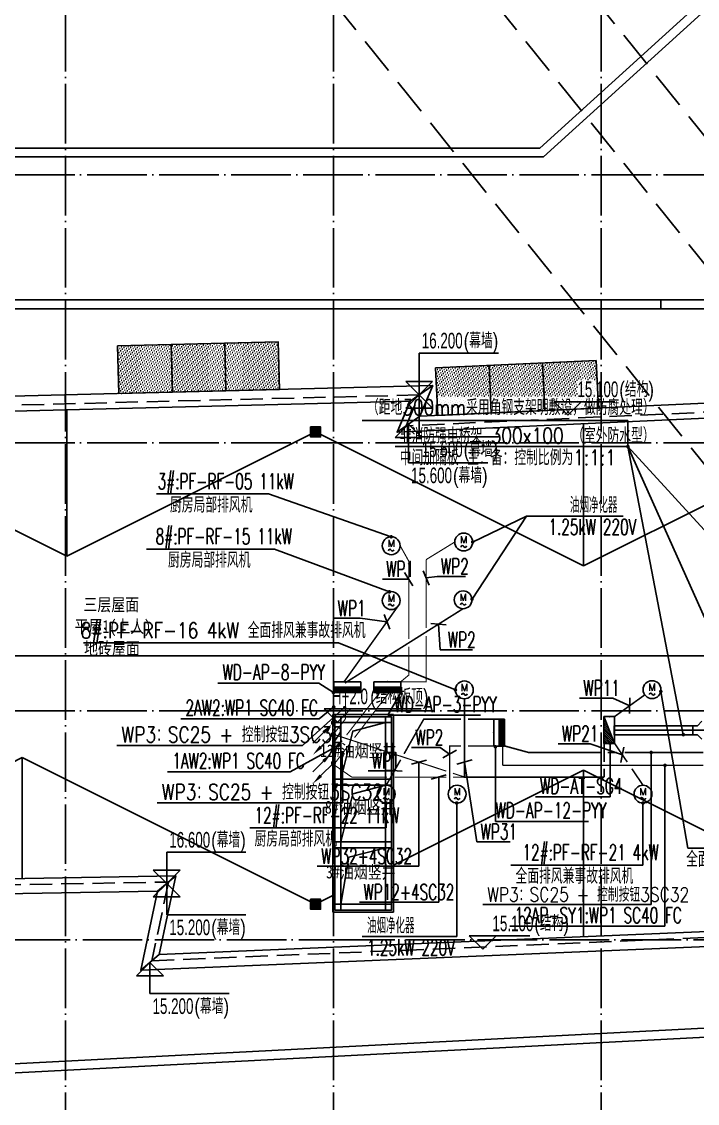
# Model space of a CAD drawing. Extents: x -233336 to 840473, y -28113 to 330904.
# Drawn here: x 48927 to 71627, y 261813 to 298146 of the extents above; entities that cross this region are included whole.
import ezdxf
from ezdxf.enums import TextEntityAlignment as Align
from ezdxf.xclip import XClip

# ---------------------------------------------------------------- set-up
doc = ezdxf.new("R2010")
doc.units = 0
doc.header["$LTSCALE"] = 1000
doc.header["$XCLIPFRAME"] = 2
doc.linetypes.add('104-14# 核心筒$0$DOTE', pattern=[2.42, 2, -0.2, 0.02, -0.2])
doc.linetypes.add('X-104 14#平面$0$DASH', pattern=[0.35, 0.25, -0.1])
doc.layers.get('0').update_dxf_attribs({"linetype": 'CONTINUOUS'})
for name, color, linetype in [('104-14# 核心筒$0$A_AXIS-轴线', 8, '104-14# 核心筒$0$DOTE'), ('CABLETRAY', 130, 'CONTINUOUS'), ('CABLETRAY_DIM', 80, 'CONTINUOUS'), ('CABLETRAY_DOTE', 160, 'CONTINUOUS'), ('DIM-动力', 80, 'CONTINUOUS'), ('DIM-箱柜', 80, 'CONTINUOUS'), ('EQUIP-动力', 80, 'CONTINUOUS'), ('EQUIP-箱柜', 80, 'CONTINUOUS'), ('LWIRE', 80, 'CONTINUOUS'), ('WIRE-动力', 50, 'CONTINUOUS'), ('X-104 14#平面$0$01-标注_标高', 8, 'CONTINUOUS'), ('X-104 14#平面$0$02-TEXT_标注', 9, 'CONTINUOUS'), ('X-104 14#平面$0$A-C_玻璃幕墙', 8, 'CONTINUOUS'), ('X-104 14#平面$0$A-O_分水线', 8, 'CONTINUOUS'), ('X-104 14#平面$0$A-O_屋面', 8, 'CONTINUOUS'), ('X-104 14#平面$0$A-SUR_保温', 8, 'CONTINUOUS'), ('X-104 14#平面$0$A-TECH_结构', 8, 'CONTINUOUS'), ('X-104 14#平面$0$A_STR-砌块墙', 7, 'CONTINUOUS'), ('X-104 14#平面$0$A_STR-砼柱', 8, 'CONTINUOUS'), ('X-104 14#平面$0$DUCT-新风管立管', 3, 'CONTINUOUS'), ('X-104 14#平面$0$EH_玻璃', 8, 'CONTINUOUS'), ('修改桥架规格', 6, 'CONTINUOUS')]:
    doc.layers.add(name, color=color, linetype=linetype)
doc.layers.add('X-104 14#平面$0$04-不打印_辅助线', color=8, linetype='CONTINUOUS', plot=False)
doc.styles.add('_TCH_DIM', font='ROMANS2', dxfattribs={"width": 0.8, "bigfont": 'HZDF2'})
doc.styles.add('_TCH_LABEL', font='COMPLEX', dxfattribs={"bigfont": 'GBCBIG'})
doc.styles.add('_TEL_DIM', font='ROMANS2', dxfattribs={"width": 0.8, "height": 3.5, "bigfont": 'HZDF2'})
doc.styles.get("Standard").update_dxf_attribs({"font": 'GBENOR', "bigfont": 'GBCBIG'})
doc.styles.add('X-104 14#平面$0$_TCH_DIM', font='ros.shx', dxfattribs={"width": 0.8, "bigfont": 'jd.shx'})
doc.styles.add('X-104 14#平面$0$Standard', font='STXIHEI.TTF', dxfattribs={"width": 0.8})

# ---------------------------------------------------------------- blocks, each defined once
blk = doc.blocks.new('$equip$00001811')
blk.add_circle((0, 0), 0.5)
for centre, radius, start, end in [((-0.073, -0.273), 0.0768, 17.22719, 184.21643), ((0.073, -0.227), 0.0769, 197.25914, 5.11794)]:
    blk.add_arc(centre, radius, start, end)
at = {"color": 7, "style": '_TEL_DIM'}
blk.add_attdef('$TEXT$', text='', height=0.4, dxfattribs=at).set_placement((0.001, 0.137), align=Align.MIDDLE_CENTER)
at = {"color": 7, "style": '_TEL_DIM', "flags": 1}
blk.add_attdef('A', text='', height=0.00002, dxfattribs=at).set_placement((0, 0), align=Align.MIDDLE_CENTER)
blk = doc.blocks.new('104-14# 核心筒')
at = {"layer": '104-14# 核心筒$0$A_AXIS-轴线'}
for p, q in [((50400, 317833.6), (50400, 259754.9)), ((59400, 317833.6), (59400, 259754.9)), ((68400, 317833.6), (68400, 259754.9)), ((-9370.1, 293000), (120259.9, 293000)), ((-9370.1, 284000), (120259.9, 284000)), ((-9370.1, 275000), (120259.9, 275000)), ((-9520, 267300), (59400, 267300)), ((59400, 267300), (120259.9, 267300))]:
    blk.add_line(p, q, dxfattribs=at)
blk = doc.blocks.new('X-104 14#平面$0$0000')
for p, q in [((9050, 11159), (700, 15334)), ((17400, 15334), (9050, 11159)), ((26400, 10834), (17400, 15334)), ((26400, 10834), (35400, 15334)), ((450, 7817), (27000, 7817)), ((27000, 7817), (42800, 7817)), ((7550, 4396), (700, 971)), ((17400, -529), (7550, 4396))]:
    blk.add_line(p, q)
for points in [[(9050, 11159), (9050, 16081)], [(26400, 10834), (26400, 15612)], [(7550, 4396), (7550, 332)], [(26400, 3971), (20020, 781)], [(26400, 3971), (35400, -529)], [(26400, -1620), (26400, 3971)], [(17980, -239), (17400, -529)]]:
    blk.add_lwpolyline(points)
blk = doc.blocks.new('X-104 14#平面$0$jtkjuyriuy')
h = blk.add_hatch()
h.set_pattern_fill('ANSI31', color=8, scale=30, angle=45)
h.set_pattern_definition([(90, (0, 0), (-47.625, 1e-14), [])])
h.paths.add_polyline_path([(-138, 138), (138, 138), (138, -138), (-138, -138)])
for points in [[(-168, 168), (168, 168), (168, -168), (-168, -168)], [(-138, 138), (138, 138), (138, -138), (-138, -138)]]:
    blk.add_lwpolyline(points, close=True)
at = {"layer": 'X-104 14#平面$0$04-不打印_辅助线'}
for p, q in [((-168, 0), (168, 0)), ((0, 168), (0, -168))]:
    blk.add_line(p, q, dxfattribs=at)
blk = doc.blocks.new('X-104 14#平面$0$ddddllll')
at = {"layer": 'X-104 14#平面$0$A-O_分水线'}
for p in [(34500, 15034), (34500, -829)]:
    blk.add_blockref('X-104 14#平面$0$jtkjuyriuy', p, dxfattribs=at)
blk = doc.blocks.new('X-104 14#平面$0$000003333')
for centre in [(58800, 284363), (58800, 268500)]:
    blk.add_circle(centre, 50)
blk = doc.blocks.new('_FZHK')
blk.add_lwpolyline([(-0.5, -0.5), (0.5, -0.5), (0.5, 0.5), (-0.5, 0.5)], close=True)
blk = doc.blocks.new('X-104 14#平面')
at = {"layer": 'X-104 14#平面$0$EH_玻璃'}
h = blk.add_hatch(dxfattribs=at)
h.set_pattern_fill('DOTS', color=256, scale=50, angle=45)
h.paths.add_polyline_path([(52191.7, 285654.1), (52151.3, 287253.6), (57549.6, 287389.7), (57590, 285790.2)])
h = blk.add_hatch(dxfattribs=at)
h.set_pattern_fill('DOTS', color=256, scale=50, angle=45)
h.set_pattern_definition([(45, (-16183.24, -736.73), (-28.0633, 84.189901), [0, -79.375])])
h.paths.add_polyline_path([(62833.7, 286516.8), (68228.1, 286762.4), (68300.9, 285164.1), (62906.5, 284918.5)])
at = {"layer": 'X-104 14#平面$0$01-标注_标高'}
for p, q in [((62282.8, 285608.6), (62282.8, 287012)), ((62282.8, 287012), (64942.3, 287012)), ((62282.8, 285608.6), (61832.8, 286058.6)), ((61832.8, 286058.6), (62732.8, 286058.6)), ((62282.8, 285608.6), (62732.8, 286058.6)), ((62282.8, 285608.6), (61832.8, 285158.6)), ((62282.8, 285608.6), (62732.8, 285158.6)), ((62282.8, 285608.6), (62282.8, 284205.2)), ((67270.2, 284926.5), (66820.2, 285376.5)), ((66820.2, 285376.5), (68855, 285376.5)), ((67270.2, 284926.5), (67720.2, 285376.5)), ((61832.8, 285158.6), (62732.8, 285158.6)), ((61924.4, 284623.6), (61474.4, 284173.6)), ((61924.4, 284623.6), (62374.4, 284173.6)), ((61924.4, 284623.6), (61924.4, 283325.6)), ((61474.4, 284173.6), (62374.4, 284173.6)), ((62282.8, 284205.2), (64942.3, 284205.2)), ((61924.4, 283325.6), (64583.9, 283325.6)), ((59538.4, 274613.1), (59088.4, 275063.1)), ((59088.4, 275063.1), (62344.4, 275063.1)), ((59538.4, 274613.1), (59988.4, 275063.1)), ((53800.9, 269195.2), (53800.9, 270245.2)), ((53800.9, 270245.2), (56460.4, 270245.2)), ((53800.9, 269195.2), (53350.9, 269645.2)), ((53350.9, 269645.2), (54250.9, 269645.2)), ((53800.9, 269195.2), (54250.9, 269645.2)), ((53800.9, 269195.2), (53350.9, 268745.2)), ((53800.9, 269195.2), (54250.9, 268745.2)), ((53800.9, 269195.2), (53800.9, 268145.2)), ((53350.9, 268745.2), (54250.9, 268745.2)), ((53800.9, 268145.2), (56460.4, 268145.2)), ((64416.2, 266988.5), (63966.2, 267438.5)), ((63966.2, 267438.5), (66001, 267438.5)), ((64416.2, 266988.5), (64866.2, 267438.5)), ((53238.2, 266548), (52788.2, 266098)), ((53238.2, 266548), (53688.2, 266098)), ((53238.2, 266548), (53238.2, 265498)), ((52788.2, 266098), (53688.2, 266098)), ((53238.2, 265498), (55897.7, 265498))]:
    blk.add_line(p, q, dxfattribs=at)
at = {"layer": 'X-104 14#平面$0$02-TEXT_标注', "linetype": 'X-104 14#平面$0$DASH', "ltscale": 5}
for points in [[(63675.9, 304510.3), (87000, 275450)], [(58275.9, 300210.3), (81600, 271150)], [(63675.9, 300210.3), (87000, 271150)]]:
    blk.add_lwpolyline(points, dxfattribs=at)
at = {"layer": 'X-104 14#平面$0$A-C_玻璃幕墙'}
for points in [[(52191.7, 285654.1), (52151.3, 287253.6), (57549.6, 287389.7), (57590, 285790.2), (52191.7, 285654.1)], [(53991.1, 285699.5), (53950.8, 287299)], [(55790.5, 285744.9), (55750.2, 287344.3)], [(66502.7, 285082.2), (66430, 286680.6)], [(64704.6, 285000.4), (64631.8, 286598.7)]]:
    blk.add_lwpolyline(points, dxfattribs=at)
blk.add_lwpolyline([(68228.1, 286762.4), (62833.7, 286516.8), (62906.5, 284918.5), (68300.9, 285164.1)], close=True, dxfattribs=at)
at = {"layer": 'X-104 14#平面$0$A-O_屋面'}
for p, q in [((62307.5, 284891.2), (61541.2, 284355.8)), ((53549.7, 266811.2), (52926.6, 266284.7))]:
    blk.add_line(p, q, dxfattribs=at)
for points in [[(82349.8, 264577.4), (83499.8, 267565.9), (52926.6, 266284.7), (53491, 268939.8), (17309.3, 268308.2), (22065.4, 284894.6), (62738.3, 285920), (62307.5, 284891.2), (92265.6, 286255.1), (99426.9, 312025), (120741.8, 306094.6), (117562.9, 278400.5), (119297.3, 278014.5), (109062.3, 262867.9), (82417.6, 264753.6)], [(61978.8, 285400.7), (62738.3, 285920)], [(53491, 268939.8), (54110.7, 269450.7)]]:
    blk.add_lwpolyline(points, dxfattribs=at)
blk.add_lwpolyline([(83126.9, 265204.7), (108809.6, 263387.1), (118471.8, 277685.9), (117014.8, 278010.2), (120196.4, 305727.4), (99774.7, 311409.3), (92650.5, 285772.1), (61541.2, 284355.8), (61978.8, 285400.7), (22444.8, 284404), (17976.2, 268819.9), (54110.7, 269450.7), (53549.7, 266811.2), (84240.1, 268097.3)], close=True, dxfattribs=at)
at = {"layer": 'X-104 14#平面$0$A-O_屋面', "ltscale": 5}
for points in [[(733.1, 290311.6), (145.5, 290436.5), (881.7, 293900), (66340.6, 293900), (83503.2, 309479.7), (87317.1, 308418.6), (85626.8, 302343.3), (85337.7, 302423.7), (86947.6, 308210), (83582.3, 309146.3), (66456.4, 293600), (1124.6, 293600), (501.3, 290667.5), (795.4, 290605)], [(95099.4, 296471), (95018.9, 296182), (89162.1, 297811.5), (77269.5, 288500), (70400, 288500), (70400, 288800), (77166, 288800), (89096.5, 298141.2)], [(5790.4, 276559.6), (8392.2, 288800), (70400, 288800), (70400, 288500), (8635.1, 288500), (6083.8, 276497.2)], [(2660.3, 277224.9), (-2631.9, 278349.8), (-6009.8, 262458.3), (40178.1, 264474.9), (39845.1, 262383.6), (83828.3, 264653.8), (82417.6, 264753.6), (82467.7, 264883.9), (40199.6, 262702.3), (40532.1, 264790.6), (-5635.8, 262774.9), (-2400.9, 277994), (2597.9, 276931.4)]]:
    blk.add_lwpolyline(points, close=True, dxfattribs=at)
blk.add_lwpolyline([(95099.4, 296471), (89096.5, 298141.2), (77166, 288800), (8392.2, 288800), (5790.4, 276559.6), (2660.3, 277224.9), (-2631.9, 278349.8), (-6009.8, 262458.3), (40178.1, 264474.9), (39845.1, 262383.6), (83828.3, 264653.8)], dxfattribs=at)
at = {"layer": 'X-104 14#平面$0$A-O_屋面', "color": 1}
blk.add_lwpolyline([(50405, 285108.9), (50392.4, 285608.8)], dxfattribs=at)
at = {"layer": 'X-104 14#平面$0$A-SUR_保温'}
for p, q in [((61420, 274870), (59380, 274870)), ((59380, 274870), (59380, 272600)), ((61420, 272600), (61420, 274870)), ((59380, 272600), (59380, 270500)), ((61420, 270500), (61420, 272600)), ((59380, 270500), (59380, 268230)), ((61420, 268230), (61420, 270500)), ((61420, 268230), (59380, 268230))]:
    blk.add_line(p, q, dxfattribs=at)
at = {"layer": 'X-104 14#平面$0$A-TECH_结构', "linetype": 'X-104 14#平面$0$DASH', "ltscale": 3}
blk.add_lwpolyline([(82843.2, 265024.2), (82843.2, 265024.2), (108910.7, 263179.4), (118802, 277817.3), (117234.1, 278166.3), (120414.6, 305874.3), (99635.5, 311655.6), (92496.6, 285965.3), (61847.8, 284570), (62282.6, 285608.4), (22293, 284600.3), (17709.4, 268615.2), (53862.8, 269246.3), (53300.5, 266600.6), (83944, 267884.8), (82843.2, 265024.2), (82843.2, 265024.2)], dxfattribs=at)
at = {"layer": 'X-104 14#平面$0$A_STR-砌块墙'}
for p, q in [((61150, 274800), (59650, 274800)), ((59450, 274600), (59450, 272700)), ((61150, 274600), (59650, 274600)), ((59650, 274600), (59650, 272700)), ((61150, 272700), (61150, 274600)), ((61350, 272700), (61350, 274600)), ((59450, 272500), (59450, 270600)), ((61150, 272700), (59650, 272700)), ((61150, 272500), (59650, 272500)), ((59650, 272500), (59650, 270600)), ((61150, 270600), (61150, 272500)), ((61350, 270600), (61350, 272500)), ((59450, 270400), (59450, 268500)), ((61150, 270600), (59650, 270600)), ((61150, 270400), (59650, 270400)), ((59650, 270400), (59650, 268500)), ((61150, 268500), (61150, 270400)), ((61350, 268500), (61350, 270400)), ((61150, 268500), (59650, 268500)), ((61150, 268300), (59650, 268300))]:
    blk.add_line(p, q, dxfattribs=at)
at = {"layer": 'X-104 14#平面$0$DUCT-新风管立管'}
for points in [[(61150, 274600), (59650, 274600), (59650, 272700), (61150, 272700), (61150, 274600), (60049.4, 274310.1), (59650, 272700)], [(61150, 272500), (59650, 272500), (59650, 270600), (61150, 270600), (61150, 272500), (60049.4, 272210.1), (59650, 270600)], [(61150, 270400), (59650, 270400), (59650, 268500), (61150, 268500), (61150, 270400), (59921.7, 270078), (59650, 268500)]]:
    blk.add_lwpolyline(points, dxfattribs=at)
ref = blk.add_blockref('104-14# 核心筒', (0, 0))
XClip(ref).set_block_clipping_path([(-38664.3623821461, -25500), (139216.5485069363, 330900)])
for name, p in [('X-104 14#平面$0$ddddllll', (24300, 269328.8)), ('X-104 14#平面$0$000003333', (0, 0))]:
    blk.add_blockref(name, p)
at = {"layer": 'X-104 14#平面$0$A-O_分水线'}
blk.add_blockref('X-104 14#平面$0$0000', (41400, 269028.8), dxfattribs=at)
at = {"layer": 'X-104 14#平面$0$A_STR-砼柱', "xscale": 200, "yscale": 200, "zscale": 200}
for p in [(59550, 274700, 3000), (61250, 274700, 3000), (59550, 272600, 3000), (61250, 272600, 3000), (59550, 270500, 3000), (61250, 270500, 3000), (59550, 268400, 3000), (61250, 268400, 3000)]:
    blk.add_blockref('_FZHK', p, dxfattribs=at)
at = {"layer": 'X-104 14#平面$0$01-标注_标高', "color": 7, "style": 'X-104 14#平面$0$_TCH_DIM'}
for s, height, width, p in [('16.200', 525, 0.64, (62369.3, 287169.5)), ('(幕墙)', 520.93, 0.8, (63776.3, 287169.5)), ('15.100', 525, 0.64, (67598, 285534)), ('(结构)', 520.93, 0.8, (69005, 285534)), ('15.600', 525, 0.64, (62369.3, 283522.7)), ('(幕墙)', 520.93, 0.8, (63776.3, 283522.7)), ('15.600', 525, 0.64, (62010.9, 282643.1)), ('(幕墙)', 520.93, 0.8, (63417.9, 282643.1)), ('(结构板顶)', 520.93, 0.8, (60637, 275220.6)), ('H+2.0', 525, 0.64, (59350, 275220.6)), ('16.600', 525, 0.64, (53887.4, 270402.7)), ('(幕墙)', 520.93, 0.8, (55294.4, 270402.7)), ('(结构)', 520.93, 0.8, (66151, 267596)), ('15.200', 525, 0.64, (53887.4, 267462.7)), ('(幕墙)', 520.93, 0.8, (55294.4, 267462.7)), ('15.100', 525, 0.64, (64744, 267596)), ('15.200', 525, 0.64, (53324.7, 264815.5)), ('(幕墙)', 520.93, 0.8, (54731.7, 264815.5))]:
    blk.add_text(s, height=height, dxfattribs=dict(at, width=width)).set_placement(p)
at = {"layer": 'X-104 14#平面$0$02-TEXT_标注', "style": 'X-104 14#平面$0$Standard', "width": 0.8}
for s, p in [('三层屋面', (51004.8, 278351.8)), ('平屋1(上人)', (50708.6, 277616.8)), ('地砖屋面', (51026.6, 276881.8)), ('12#油烟竖井', (58948.9, 273442.7)), ('8#油烟竖井', (59114.9, 271546.4)), ('3#油烟竖井', (59153.7, 269368.9))]:
    blk.add_text(s, height=428.14, dxfattribs=at).set_placement(p)
blk = doc.blocks.new('*X5')
at = {"color": 0}
for p, q in [((-250, 33), (-183, 100)), ((-250, 68), (-218, 100)), ((-247, 0), (-147, 100)), ((-212, 0), (-112, 100)), ((-177, 0), (-77, 100)), ((-141, 0), (-41, 100)), ((-106, 0), (-6, 100)), ((-71, 0), (29, 100)), ((-35, 0), (65, 100)), ((0, 0), (100, 100)), ((35, 0), (135, 100)), ((71, 0), (171, 100)), ((106, 0), (206, 100)), ((141, 0), (241, 100)), ((177, 0), (250, 73)), ((212, 0), (250, 38)), ((247, 0), (250, 3))]:
    blk.add_line(p, q, dxfattribs=at)
blk = doc.blocks.new('$equip$00001414')
for p, q in [((0.75, 0.6), (-0.75, 0.6)), ((-0.75, 0.6), (-0.75, 0)), ((-0.75, 0.3), (0.75, 0.3)), ((-0.75, 0), (0.75, 0)), ((0.75, 0), (0.75, 0.6))]:
    blk.add_line(p, q)
at = {"const_width": 0.3}
blk.add_lwpolyline([(-0.75, 0.15), (0.75, 0.15)], dxfattribs=at)
for p in [(-0.75, 0.3), (0, 0.6), (0, 0), (0.75, 0.3)]:
    blk.add_point(p)
at = {"xscale": 0.00300000000061118, "yscale": 0.00300000000061118, "zscale": 0.00300000000061118}
blk.add_blockref('*X5', (0, 0), dxfattribs=at)
at = {"style": '_TCH_LABEL', "flags": 9}
blk.add_attdef('A', (0, 0), '', height=0.00002, dxfattribs=at)
blk = doc.blocks.new('*X30')
at = {"color": 0}
for p, q in [((-247, 0), (-246, 2)), ((-212, 0), (-187, 25)), ((-177, 0), (-128, 49)), ((-141, 0), (-69, 72)), ((-106, 0), (-10, 96)), ((-71, 0), (49, 120)), ((-35, 0), (108, 143)), ((0, 0), (167, 167)), ((35, 0), (226, 190)), ((71, 0), (250, 179)), ((106, 0), (250, 144)), ((141, 0), (250, 109)), ((177, 0), (250, 73)), ((212, 0), (250, 38)), ((247, 0), (250, 3))]:
    blk.add_line(p, q, dxfattribs=at)
blk = doc.blocks.new('$equip$00001425')
for p, q in [((-0.75, 0), (0.75, 0.6)), ((0.75, 0.6), (-0.75, 0.6)), ((-0.75, 0.6), (-0.75, 0)), ((-0.75, 0), (0.75, 0)), ((0.75, 0), (0.75, 0.6))]:
    blk.add_line(p, q)
for p in [(-0.75, 0.3), (0, 0.6), (0, 0), (0.75, 0.3)]:
    blk.add_point(p)
blk.add_solid([(-0.75, 0), (0.75, 0), (0.75, 0.6)])
at = {"xscale": 0.00300000000061118, "yscale": 0.00300000000061118, "zscale": 0.00300000000061118}
blk.add_blockref('*X30', (0, 0), dxfattribs=at)
at = {"style": '_TCH_LABEL', "flags": 9}
blk.add_attdef('A', (0, 0), '', height=0.00002, dxfattribs=at)
blk = doc.blocks.new('$TelecSys$00000080')
for p, q in [((-0.7, -0.7), (0, 0)), ((0.104, 0.104), (0.104, 0.104)), ((-0.104, -0.104), (-0.104, -0.104))]:
    blk.add_line(p, q)
at = {"const_width": 0.142}
blk.add_lwpolyline([(0.071, 0, 1), (-0.071, 0, 1)], format="xyb", close=True, dxfattribs=at)
blk.add_solid([(-0.63, -0.77), (-0.77, -0.63), (-1.15, -1.15)])
at = {"width": 0.8, "flags": 9}
blk.add_attdef('A', (0, 0), '', height=0.00002, rotation=180, dxfattribs=at)
blk = doc.blocks.new('$TelecSys$00000081')
for p, q in [((0.104, 0.104), (0.104, 0.104)), ((-1.15, -1.15), (-0.55, -0.55)), ((-0.104, -0.104), (-0.104, -0.104))]:
    blk.add_line(p, q)
at = {"const_width": 0.142}
blk.add_lwpolyline([(0.071, 0, 1), (-0.071, 0, 1)], format="xyb", close=True, dxfattribs=at)
blk.add_solid([(-0.62, -0.48), (-0.48, -0.62), (-0.1, -0.1)])
at = {"width": 0.8, "flags": 9}
blk.add_attdef('A', (0, 0), '', height=0.00002, rotation=180, dxfattribs=at)

msp = doc.modelspace()

# ---------------------------------------------------------------- linework, layer by layer
at = {"layer": 'CABLETRAY'}
for p, q in [((68833.5, 274194.6), (68833.5, 274494.6)), ((68833.5, 274494.6), (71476.6, 274494.6)), ((71476.6, 274494.6), (71476.6, 274194.6)), ((71476.6, 274194.6), (71476.6, 274494.6)), ((71476.6, 274494.6), (71626.6, 274494.6)), ((71626.6, 274494.6), (71776.6, 274644.6)), ((71476.6, 274194.6), (68833.5, 274194.6)), ((71626.6, 274194.6), (71476.6, 274194.6)), ((71776.6, 274044.6), (71626.6, 274194.6))]:
    msp.add_line(p, q, dxfattribs=at)
at = {"layer": 'CABLETRAY_DIM'}
for p, q in [((69294, 284751.6), (60370.5, 284751.6)), ((69294, 283873.3), (69294, 284751.6)), ((69294, 283873.3), (61472.7, 283873.3)), ((73231.9, 279572.7), (69294, 283873.3)), ((71926.6, 278008.8), (69294, 283873.3)), ((71154.8, 274194.6), (69294, 283873.3))]:
    msp.add_line(p, q, dxfattribs=at)
at = {"layer": 'CABLETRAY_DIM', "const_width": 60}
for points in [[(69294, 283843.3, 1), (69294, 283903.3, 1)], [(71160.5, 274165.2, 1), (71149.1, 274224.1, 1)]]:
    msp.add_lwpolyline(points, format="xyb", close=True, dxfattribs=at)
at = {"layer": 'CABLETRAY_DOTE'}
for p in [(68833.5, 274344.6), (71926.6, 274344.6)]:
    msp.add_line(p, (71476.6, 274344.6), dxfattribs=at)
at = {"layer": 'DIM-动力', "color": 80}
for p, q in [((57215.7, 282283.9), (53463, 282283.9)), ((61343.5, 280842.3), (57215.7, 282283.9)), ((64056.7, 278748), (65883.2, 281540.4)), ((64077.3, 280666.7), (65883.2, 281540.4)), ((65883.2, 281540.4), (69134.7, 281540.4)), ((57422.3, 280432.3), (53123.6, 280432.3)), ((61283.1, 278993.9), (57422.3, 280432.3)), ((59572, 277280.9), (51006.4, 277280.9)), ((63499.4, 275700), (59572, 277280.9)), ((58911.6, 275928.2), (55520.1, 275928.2)), ((59400, 275612.3), (58911.6, 275928.2)), ((70398.4, 275649.6), (71309.1, 270387.3)), ((59411.7, 275128.2), (58925, 274733.5)), ((58925, 274733.5), (54274.9, 274733.5)), ((59578.6, 273844.9), (57945.4, 272950.1)), ((57945.4, 272950.1), (53833.1, 272950.1)), ((70538.7, 273167.2), (70538.7, 267763.9)), ((61175.3, 271900), (61175.3, 271064.1)), ((63542.3, 271900.3), (63542.3, 267414.4)), ((69800.4, 271900), (69800.4, 269818.9)), ((61175.3, 271064.1), (56594.3, 271064.1)), ((71309.1, 270387.3), (75312.1, 270387.3)), ((69800.4, 269818.9), (65355.6, 269818.9)), ((63542.3, 267414.4), (60370.2, 267414.4)), ((70538.7, 267763.9), (65331.7, 267763.9))]:
    msp.add_line(p, q, dxfattribs=at)
at = {"layer": 'DIM-动力'}
for p, q in [((62073.9, 279197.8), (61794.1, 279642)), ((62618.5, 279217.1), (62412.8, 279700.1)), ((61291.8, 277743.7), (61102.2, 278233.3)), ((62668.6, 277932.7), (63191.2, 277882.4)), ((69360.3, 275431.5), (69346.1, 274906.7)), ((63077.5, 273414.9), (63532, 273677.8)), ((69159.8, 273772.9), (69061.4, 273257.2)), ((63552.1, 273203.9), (64057.3, 273346.6)), ((61190, 273003.5), (61713.9, 272970.1))]:
    msp.add_line(p, q, dxfattribs=at)
at = {"layer": 'DIM-动力', "color": 80, "const_width": 60}
for points in [[(61371.8, 280832.5, 1), (61315.1, 280852.2, 1)], [(64050.3, 280653.6, 1), (64104.3, 280679.8, 1)], [(61311.2, 278983.4, 1), (61255, 279004.3, 1)], [(64040.3, 278722.9, 1), (64073.1, 278773.2, 1)], [(59425.2, 275596, 1), (59374.8, 275628.5, 1)], [(63527.2, 275688.8, 1), (63471.6, 275711.2, 1)], [(70393.2, 275679.2, 1), (70403.5, 275620.1, 1)], [(59435, 275147.1, 1), (59388.4, 275109.3, 1)], [(59604.9, 273859.3, 1), (59552.3, 273830.5, 1)], [(70538.7, 273197.2, 1), (70538.7, 273137.2, 1)], [(61175.3, 271930, 1), (61175.3, 271870, 1)], [(63542.3, 271930.3, 1), (63542.3, 271870.3, 1)], [(69800.4, 271930, 1), (69800.4, 271870, 1)]]:
    msp.add_lwpolyline(points, format="xyb", close=True, dxfattribs=at)
at = {"layer": 'DIM-动力'}
for points in [[(61934, 279419.9), (61045.9, 279419.9)], [(61934, 279419.9), (61934, 279419.9)], [(62515.7, 279458.6), (62881.7, 279512.2)], [(62881.7, 279512.2), (63839.4, 279512.2)], [(60301.9, 278106.8), (59413.7, 278106.8)], [(61197, 277988.5), (60301.9, 278106.8)], [(62929.9, 277907.5), (62989.8, 277046.1)], [(62989.8, 277046.1), (64070.3, 277046.1)], [(68787.1, 275426.2), (67667.2, 275426.2)], [(69353.2, 275169.1), (68787.1, 275426.2)], [(62983, 273764.4), (62025.4, 273764.4)], [(63304.7, 273546.3), (62983, 273764.4)], [(68029.1, 273894), (66946.1, 273894)], [(69110.6, 273515.1), (68029.1, 273894)], [(63804.7, 273275.2), (64215.6, 270598.2)], [(61452, 272986.8), (60563.8, 272986.8)], [(61452, 272986.8), (61452, 272986.8)], [(64215.6, 270598.2), (65335.5, 270598.2)]]:
    msp.add_lwpolyline(points, dxfattribs=at)
at = {"layer": 'DIM-箱柜'}
for p, q in [((61662.1, 275613.6), (61230.4, 274848.7)), ((61230.4, 274848.7), (64343.1, 274848.7)), ((64842.8, 273788.7), (64842.8, 271284.5)), ((68696.6, 273907.3), (68696.6, 272105.3)), ((68696.6, 272105.3), (66186.4, 272105.3)), ((64842.8, 271284.5), (67971.9, 271284.5))]:
    msp.add_line(p, q, dxfattribs=at)
at = {"layer": 'DIM-箱柜', "const_width": 60}
for points in [[(61676.9, 275639.8, 1), (61647.4, 275587.5, 1)], [(68696.6, 273937.3, 1), (68696.6, 273877.3, 1)], [(64842.8, 273818.7, 1), (64842.8, 273758.7, 1)]]:
    msp.add_lwpolyline(points, format="xyb", close=True, dxfattribs=at)
at = {"layer": 'WIRE-动力', "color": 50}
for points, const_width in [([(61643.5, 280542.3), (61934, 280020.1)], 37.5), ([(63477.3, 280666.7), (62515.7, 280075.7)], 37.5), ([(61934, 280020.1), (61934, 277414)], 37.5), ([(62515.7, 280075.7), (62515.7, 277779.9)], 37.5), ([(59770.1, 275987.1), (61617.9, 278578.8)], 52.5), ([(59784.3, 275928.8), (63757.4, 278428)], 52.5), ([(61662.1, 275973.6), (62515.7, 275973.6), (62515.7, 277514)], 37.5), ([(61662.1, 275973.6), (61934, 276198.1), (61934, 277148.2)], 37.5), ([(59400, 274600), (59400, 275612.3)], 37.5), ([(59805.2, 275613.6), (59805.2, 274725.3)], 37.5), ([(59841.9, 274182.6), (60957.6, 275613.6)], 37.5), ([(60109.4, 274095.4), (61275.8, 275613.6)], 37.5), ([(68500, 272772.6), (63804.7, 272772.6), (63804.7, 275400)], 52.5), ([(68845.9, 274804.5), (69860.6, 275533.6)], 52.5), ([(59805.2, 274725.3), (59426.4, 274241.9)], 37.5), ([(61773.6, 273552.9), (62433.8, 274714.6), (63692.2, 274714.6)], 52.5), ([(64787.4, 274714.6), (63917.2, 274714.6)], 52.5), ([(61062.8, 273666.3), (59440.6, 274195)], 37.5), ([(59462.5, 273696), (59694.8, 273993.9)], 37.5), ([(59436.1, 273218.8), (59964, 273906.1)], 37.5), ([(63192.2, 272972.2), (61062.8, 273666.3)], 37.5), ([(63304.7, 272363.9), (63304.7, 273814.6), (63692.2, 273814.6)], 52.5), ([(64787.4, 273814.6), (63917.2, 273814.6)], 52.5), ([(65088.2, 273814.6), (65088.2, 273167.2)], 52.5), ([(65147.4, 273819.2), (65951.8, 273600)], 52.5), ([(65951.8, 273600), (68387.5, 273600)], 52.5), ([(68500, 273904.5), (68500, 273279.7)], 52.5), ([(68612.5, 273600), (68916.8, 273600)], 52.5), ([(68845.9, 273904.5), (69270.5, 273279.7)], 52.5), ([(69188.9, 273600), (71826.6, 273600)], 52.5), ([(61175.3, 272500), (61660.2, 273353.3)], 52.5), ([(60014.1, 272772.6), (59400, 273199)], 37.5), ([(63804.7, 272772.6), (63417.2, 272898.9)], 37.5), ([(65088.2, 273167.2), (71826.6, 273167.2)], 52.5), ([(68500, 273054.7), (68500, 272772.6)], 52.5), ([(69423.4, 273054.7), (69800.4, 272500)], 52.5), ([(61200.8, 272772.6), (60014.1, 272772.6)], 37.5), ([(63192.2, 272772.6), (61459.6, 272772.6)], 37.5), ([(63804.7, 272772.6), (63417.2, 272772.6)], 37.5)]:
    msp.add_lwpolyline(points, dxfattribs=dict(at, const_width=const_width))
at = {"layer": '修改桥架规格'}
for p, q in [((59777.8, 275105.1), (58360.8, 273832.5)), ((58360.8, 273832.5), (52128.1, 273832.5)), ((59700.1, 273592.5), (59712.4, 271905.8)), ((70073.7, 273600), (70073.7, 268491.2)), ((62020.6, 273200.4), (62525.8, 273343.1)), ((62688.4, 272706), (63193.6, 272848.7)), ((59712.4, 271905.8), (53479.6, 271905.8)), ((70073.7, 268491.2), (64420.5, 268491.2))]:
    msp.add_line(p, q, dxfattribs=at)
at = {"layer": '修改桥架规格', "const_width": 60}
for points in [[(59800.1, 275125.2, 1), (59755.5, 275085.1, 1)], [(59699.8, 273622.5, 1), (59700.3, 273562.5, 1)], [(70073.7, 273630, 1), (70073.7, 273570, 1)]]:
    msp.add_lwpolyline(points, format="xyb", close=True, dxfattribs=at)
at = {"layer": '修改桥架规格'}
for points in [[(62273.2, 273271.8), (62273.2, 269777.6)], [(62941, 272777.4), (62941, 268571.5)], [(62273.2, 269777.6), (58860.1, 269777.6)], [(62941, 268571.5), (60280.1, 268571.5)]]:
    msp.add_lwpolyline(points, dxfattribs=at)

# ---------------------------------------------------------------- block references
msp.add_blockref('X-104 14#平面', (0, 0))
at = {"layer": 'EQUIP-动力', "color": 80, "xscale": 600, "yscale": 600, "zscale": 600}
for p in [(63777.3, 280666.7), (61343.5, 280542.3, 3000), (61343.5, 278700, 3000), (63757.4, 278728), (63799.4, 275700, 3000), (70104.2, 275708.6, 3000), (61175.3, 272200, 3000), (63556, 272200, 3000), (69800.4, 272200, 3000)]:
    msp.add_blockref('$equip$00001811', p, dxfattribs=at).add_auto_attribs({'$TEXT$': 'M'})
at = {"layer": 'EQUIP-箱柜', "color": 80, "xscale": 600, "yscale": 600, "zscale": 600}
for p in [(59868.8, 275613.6), (61212.1, 275613.6)]:
    msp.add_blockref('$equip$00001414', p, dxfattribs=at)
for name, p, rotation in [('$equip$00001414', (65147.4, 274264.6), 90), ('$equip$00001425', (68485.9, 274354.5), 270)]:
    msp.add_blockref(name, p, dxfattribs=dict(at, rotation=rotation))
at = {"layer": 'LWIRE', "xscale": 600, "yscale": 600, "zscale": 600}
for p in [(59400, 274600), (59400, 273633.5)]:
    msp.add_blockref('$TelecSys$00000081', p, dxfattribs=at)
at = {"layer": 'LWIRE', "color": 80, "xscale": 600, "yscale": 600, "zscale": 600}
for p in [(59400, 274208.3), (59400, 273241.8)]:
    msp.add_blockref('$TelecSys$00000080', p, dxfattribs=at)

# ---------------------------------------------------------------- texts
at = {"layer": 'CABLETRAY_DIM', "color": 7, "style": '_TCH_DIM', "width": 0.8}
for s, p in [('（距地300mm采用角钢支架明敷设，做防腐处理）', (60528, 284931)), ('非消防强电桥架 300x100 （室外防水型）', (61630.2, 283978.3)), ('中间加隔板 主：备：控制比例为1:1:1', (61630.2, 283243.3))]:
    msp.add_text(s, height=520.866, dxfattribs=at).set_placement(p)
at = {"layer": 'DIM-动力', "color": 7, "style": '_TEL_DIM'}
for s, height, width, p in [('3#:PF-RF-05 11kW', 525, 0.64, (53497.2, 282443.2)), ('厨房局部排风机', 520.87, 0.8, (53910.7, 281653.9)), ('油烟净化器 ', 525, 0.64, (67345.2, 281645.4)), ('8#:PF-RF-15 11kW', 525, 0.64, (53430.7, 280591.6)), ('1.25kW 220V', 525, 0.64, (66625.2, 280910.4)), ('厨房局部排风机', 520.87, 0.8, (53844.3, 279802.3)), ('WP1', 525, 0.64, (61177.1, 279494.9)), ('WP2', 525, 0.64, (63013, 279587.2)), ('WP1', 525, 0.64, (59545, 278181.8)), ('8#:PF-RF-16 4kW 全面排风兼事故排风机', 520.866, 0.8, (50914.4, 277439.8)), ('WP2', 525, 0.64, (63243.9, 277121.1)), ('WD-AP-8-PYY', 525, 0.64, (55677.6, 276033.2)), ('WP11', 525, 0.64, (67798.5, 275501.2)), ('2AW2:WP1 SC40 FC', 525, 0.64, (54432.4, 274838.5)), ('WP2', 525, 0.64, (62156.6, 273839.4)), ('WP21', 525, 0.64, (67077.4, 273969)), ('WP1', 525, 0.64, (60695.1, 273061.8)), ('1AW2:WP1 SC40 FC', 525, 0.64, (53990.6, 273055.1)), ('12#:PF-RF-22 11kW', 525, 0.64, (56751.8, 271223.4)), ('WP31', 525, 0.64, (64346.9, 270673.2)), ('厨房局部排风机', 520.87, 0.8, (56751.8, 270434.1)), ('12#:PF-RF-21 4kW', 525, 0.64, (65753.2, 269978.2)), ('全面排风兼事故排风机', 520.87, 0.8, (71250.3, 269757.3)), ('全面排风兼事故排风机', 520.87, 0.8, (65517.7, 269188.9)), ('12AP-SY1:WP1 SC40 FC', 525, 0.64, (65489.2, 267868.9)), ('油烟净化器 ', 525, 0.64, (60527.7, 267519.4)), ('1.25kW 220V', 525, 0.64, (60527.7, 266784.4))]:
    msp.add_text(s, height=height, dxfattribs=dict(at, width=width)).set_placement(p)
at = {"layer": 'DIM-箱柜', "color": 7, "style": '_TEL_DIM', "width": 0.64}
for s, p in [('WD-AP-3-PYY', (61451.3, 274953.7)), ('WD-AT-SG4', (66343.9, 272210.3)), ('WD-AP-12-PYY', (64848.4, 271389.5))]:
    msp.add_text(s, height=525, dxfattribs=at).set_placement(p)
at = {"layer": '修改桥架规格', "color": 7, "style": '_TEL_DIM'}
for s, height, width, p in [('WP3：SC25 + 控制按钮3SC32', 520.866, 0.8, (52285.6, 273937.5)), ('WP3：SC25 + 控制按钮3SC32', 520.866, 0.8, (53637.1, 272010.8)), ('WP32+4SC32', 525, 0.64, (58991.3, 269852.6)), ('WP12+4SC32', 525, 0.64, (60411.4, 268646.5)), ('WP3：SC25 + 控制按钮3SC32', 476.22, 0.8, (64564.5, 268587.2))]:
    msp.add_text(s, height=height, dxfattribs=dict(at, width=width)).set_placement(p)

doc.saveas('drawing.dxf')
